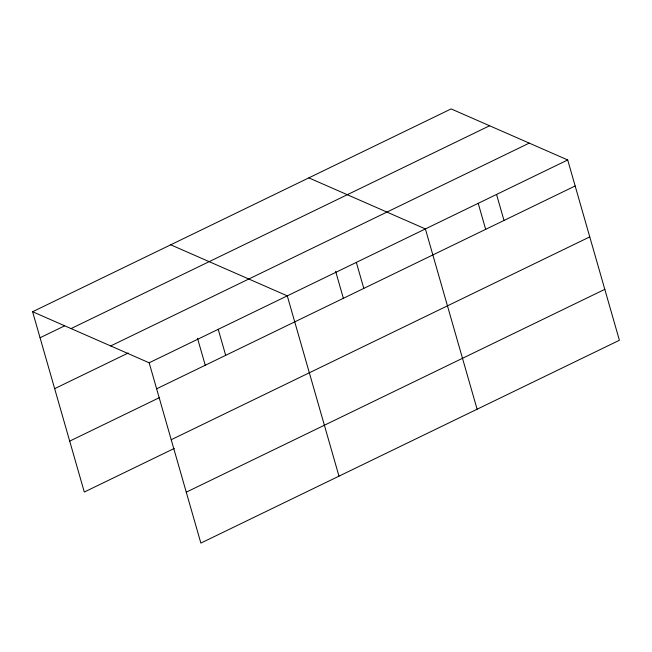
<?xml version="1.0" encoding="UTF-8"?>
<svg xmlns="http://www.w3.org/2000/svg" width="652" height="652" viewBox="0 0 652 652"><rect width="100%" height="100%" fill="white"/><g stroke="black" fill="none" stroke-linecap="round" stroke-linejoin="round"><path stroke-width="0.98" d="M32.6 311.737L451.135 108.908L567.705 159.96L619.4 340.262L200.865 543.092L149.161 362.789L32.6 311.737L84.295 492.04L174.255 448.446M40.057 337.752L64.597 325.861M71.068 328.584L489.603 125.755M110.701 345.943L529.237 143.114M54.662 388.665L128.257 353.001M149.161 362.789L567.705 159.96M156.627 388.804L575.162 185.975M69.699 441.127L159.659 397.524M171.223 439.717L589.758 236.888M186.268 492.178L604.803 289.349M308.836 177.874L425.397 228.925L477.101 409.22M170.718 244.81L287.279 295.861L338.983 476.156M496.547 194.443L504.012 220.457M478.209 203.326L485.732 229.553M356.342 262.389L363.8 288.404M335.625 271.313L343.425 298.51M218.224 329.325L225.682 355.34M197.507 338.249L205.307 365.446"/></g></svg>
